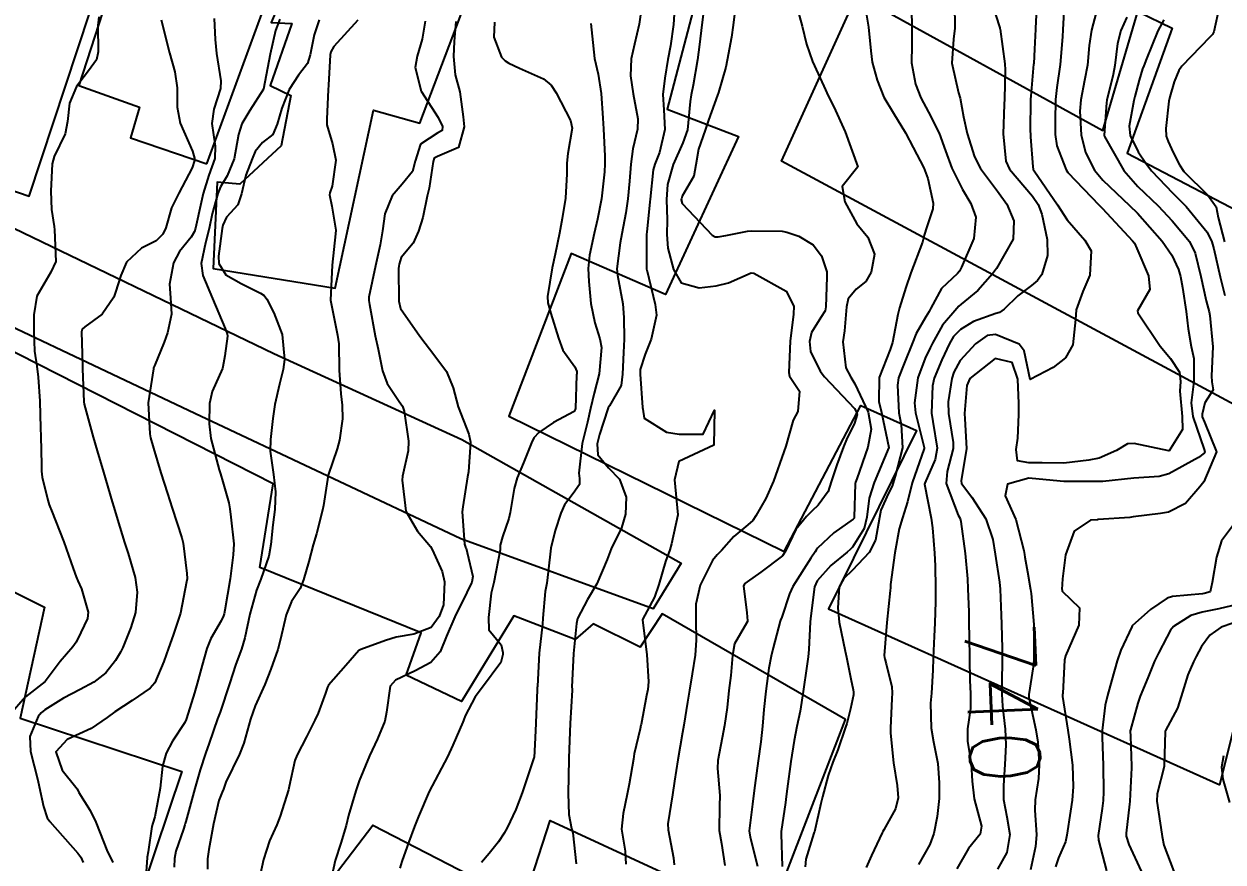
# Model space of a CAD drawing. Header units: metres. Extents: x 318500 to 325275, y 7408834 to 7428799.
# Drawn here: x 323466.5 to 323535, y 7419892.2 to 7419940.1 of the extents above; entities that cross this region are included whole.
import ezdxf
from ezdxf.enums import TextEntityAlignment as Align

# ---------------------------------------------------------------- set-up
doc = ezdxf.new("R2010")
doc.units = ezdxf.units.M
doc.header["$MEASUREMENT"] = 0
for name, color, linetype in [('Cotas', 45, 'Continuous'), ('Curvas de Nivel 1m', 11, 'Continuous'), ('Curvas de Nivel 5m', 15, 'Continuous'), ('Edificações', 30, 'Continuous'), ('Vias Primárias', 230, 'Continuous')]:
    doc.layers.add(name, color=color, linetype=linetype)
doc.styles.add('Style-STANDARD', font='STANDARD.shx')

msp = doc.modelspace()

# ---------------------------------------------------------------- linework, layer by layer
at = {"layer": 'Curvas de Nivel 1m', "flags": 128}
for points, elevation in [([(323510.435, 7419941.799), (323510.927, 7419939.989), (323511.172, 7419938.958), (323511.524, 7419937.98), (323512.169, 7419936.56), (323512.443, 7419935.967), (323512.739, 7419935.377), (323513.392, 7419933.957), (323514.11, 7419931.95), (323513.224, 7419930.828), (323513.369, 7419929.957), (323514.061, 7419928.703), (323514.677, 7419927.941), (323515.07, 7419926.964), (323514.871, 7419925.937), (323514.558, 7419925.406), (323514.015, 7419924.978), (323513.55, 7419924.412), (323513.47, 7419923.955), (323513.355, 7419922.581), (323513.25, 7419921.957), (323513.433, 7419920.477), (323513.709, 7419919.952), (323513.944, 7419919.565), (323514.698, 7419917.938), (323514.877, 7419916.964), (323514.689, 7419915.938), (323514.062, 7419914.137), (323513.986, 7419913.948), (323513.967, 7419913.85), (323513.904, 7419911.949), (323513.893, 7419911.895), (323513.838, 7419911.829), (323512.735, 7419911.052), (323511.813, 7419910.169), (323511.722, 7419910.061), (323511.667, 7419909.972), (323511.429, 7419909.598), (323510.406, 7419907.991), (323510.214, 7419907.563), (323509.764, 7419906.238), (323509.694, 7419906.068), (323509.673, 7419906.001), (323509.271, 7419904.473), (323509.154, 7419904.009), (323509.025, 7419903.313), (323508.857, 7419902.013), (323508.743, 7419900.965), (323508.663, 7419900.015), (323508.567, 7419899.115), (323508.418, 7419898.018), (323508.231, 7419896.616), (323508.152, 7419896.022), (323508.089, 7419895.557), (323507.906, 7419894.025), (323507.958, 7419893.662), (323508.376, 7419892.018)], 746), ([(323524.344, 7419941.818), (323524.261, 7419939.869), (323524.257, 7419939.819), (323524.199, 7419938.678), (323524.157, 7419937.854), (323524.152, 7419937.82), (323523.989, 7419935.995), (323523.98, 7419935.822), (323523.96, 7419933.994), (323523.962, 7419933.822), (323523.97, 7419933.664), (323524.111, 7419931.957), (323524.125, 7419931.825), (323524.128, 7419931.81), (323524.19, 7419931.728), (323525.516, 7419929.796), (323526.067, 7419928.93), (323527.075, 7419927.775), (323527.431, 7419927.157), (323527.359, 7419925.77), (323526.952, 7419924.839), (323526.573, 7419923.781), (323526.542, 7419923.231), (323526.39, 7419921.784), (323525.963, 7419921.042), (323525.267, 7419920.487), (323523.95, 7419919.81), (323523.606, 7419921.455), (323523.32, 7419921.82), (323521.978, 7419922.372), (323521.505, 7419922.319), (323520.823, 7419921.857), (323519.96, 7419920.893), (323519.593, 7419920.234), (323519.476, 7419919.875), (323519.274, 7419918.533), (323519.283, 7419917.876), (323519.552, 7419916.217), (323519.554, 7419915.873), (323519.207, 7419914.546), (323519.157, 7419913.877), (323519.843, 7419912.07), (323519.946, 7419911.868), (323519.998, 7419911.707), (323520.248, 7419909.863), (323520.367, 7419908.432), (323520.397, 7419907.861), (323520.443, 7419906.533), (323520.451, 7419905.86), (323520.461, 7419905.148), (323520.479, 7419903.859), (323520.499, 7419902.639), (323520.536, 7419901.858), (323520.539, 7419901.016), (323520.373, 7419899.86), (323520.375, 7419899.153), (323520.582, 7419897.856), (323520.642, 7419896.857), (323520.748, 7419895.853), (323521.164, 7419894.289), (323521.102, 7419893.847), (323520.422, 7419893.023), (323519.755, 7419891.867)], 741), ([(323505.315, 7419940.972), (323505.207, 7419940.065), (323505.076, 7419938.95), (323504.95, 7419938.069), (323504.715, 7419936.619), (323504.596, 7419936.073), (323504.541, 7419935.688), (323504.375, 7419934.076), (323504.122, 7419933.325), (323503.556, 7419932.088), (323503.245, 7419930.94), (323503.187, 7419930.093), (323503.222, 7419928.934), (323503.212, 7419928.093), (323503.259, 7419927.309), (323503.589, 7419926.087), (323504.019, 7419925.333), (323505.041, 7419925.038), (323506.017, 7419925.158), (323506.732, 7419925.33), (323508.028, 7419925.895), (323508.163, 7419925.893), (323510.013, 7419924.863), (323510.448, 7419923.993), (323510.439, 7419923.548), (323510.252, 7419921.996), (323510.161, 7419920.206), (323510.214, 7419919.996), (323510.785, 7419919.139), (323510.675, 7419917.989), (323510.412, 7419917.493), (323509.997, 7419915.998), (323509.887, 7419915.684), (323509.294, 7419914.009), (323508.85, 7419913.02), (323508.289, 7419912.023), (323508.106, 7419911.755), (323507.832, 7419911.5), (323507.027, 7419910.833), (323506.33, 7419910.045), (323506.069, 7419909.786), (323505.804, 7419909.477), (323505.102, 7419908.06), (323504.866, 7419906.971), (323504.853, 7419906.064), (323504.881, 7419904.925), (323504.825, 7419904.064), (323504.658, 7419903.004), (323504.505, 7419902.068), (323504.392, 7419901.377), (323504.17, 7419900.073), (323504.097, 7419899.65), (323503.835, 7419898.077), (323503.638, 7419896.865), (323503.517, 7419896.082), (323503.268, 7419894.422), (323503.271, 7419894.085), (323503.576, 7419892.496), (323503.623, 7419892.079)], 748), ([(323507.132, 7419941.136), (323506.99, 7419940.042), (323506.888, 7419939.358), (323506.657, 7419938.045), (323506.572, 7419937.658), (323506.162, 7419936.207), (323506.101, 7419936.051), (323505.578, 7419934.619), (323505.396, 7419934.061), (323505.02, 7419932.968), (323504.851, 7419932.069), (323504.753, 7419931.417), (323504.083, 7419930.286), (323504.034, 7419930.127), (323504.03, 7419930.081), (323504.077, 7419929.858), (323505.796, 7419928.054), (323505.959, 7419927.961), (323506.049, 7419927.954), (323506.132, 7419927.967), (323506.574, 7419928.045), (323507.803, 7419928.283), (323508.054, 7419928.297), (323509.782, 7419928.276), (323510.053, 7419928.229), (323510.733, 7419927.99), (323511.569, 7419927.501), (323512.039, 7419926.883), (323512.335, 7419925.967), (323512.336, 7419925.657), (323512.284, 7419923.967), (323512.239, 7419923.725), (323511.991, 7419923.344), (323511.464, 7419922.492), (323511.346, 7419921.979), (323511.403, 7419921.418), (323511.953, 7419920.285), (323512.208, 7419919.967), (323513.923, 7419918.16), (323514.043, 7419917.948), (323514.063, 7419917.802), (323513.911, 7419917.321), (323513.459, 7419916.392), (323513.294, 7419915.956), (323512.907, 7419914.932), (323512.596, 7419913.963), (323512.412, 7419913.414), (323511.85, 7419912.637), (323511.509, 7419912.311), (323511.171, 7419911.98), (323510.574, 7419911.244), (323509.981, 7419909.997), (323509.807, 7419909.736), (323508.575, 7419908.796), (323507.792, 7419908.256), (323507.664, 7419908.159), (323507.589, 7419908.032), (323507.767, 7419906.479), (323507.807, 7419906.029), (323507.805, 7419905.984), (323507.758, 7419905.891), (323507.071, 7419904.706), (323506.96, 7419904.038), (323506.855, 7419902.902), (323506.751, 7419902.04), (323506.657, 7419901.079), (323506.503, 7419900.042), (323506.37, 7419899.342), (323506.121, 7419898.045), (323506.104, 7419897.587), (323506.222, 7419896.044), (323506.203, 7419895.462), (323506.196, 7419894.044), (323506.334, 7419893.297), (323506.509, 7419892.041)], 747), ([(323517.178, 7419940.958), (323517.198, 7419939.91), (323517.188, 7419938.899), (323517.178, 7419937.905), (323517.4, 7419936.673), (323517.704, 7419935.897), (323518.148, 7419935.088), (323518.764, 7419933.884), (323519.12, 7419932.88), (323519.473, 7419931.876), (323520.092, 7419930.673), (323520.564, 7419929.863), (323520.842, 7419929.085), (323520.74, 7419927.86), (323520.033, 7419926.22), (323519.911, 7419925.991), (323519.797, 7419925.872), (323518.895, 7419925.003), (323518.288, 7419923.887), (323518.189, 7419923.696), (323517.993, 7419923.391), (323517.438, 7419922.438), (323517.229, 7419921.901), (323516.766, 7419920.716), (323516.441, 7419919.913), (323516.371, 7419919.486), (323516.461, 7419917.912), (323516.576, 7419917.244), (323516.668, 7419915.908), (323516.25, 7419914.291), (323516.128, 7419913.916), (323516.067, 7419913.717), (323515.861, 7419913.308), (323515.432, 7419912.34), (323515.354, 7419911.927), (323515.124, 7419910.627), (323514.763, 7419909.936), (323513.8, 7419908.914), (323513.308, 7419908.441), (323513.035, 7419907.958), (323512.967, 7419906.763), (323513.051, 7419905.957), (323513.392, 7419904.296), (323513.469, 7419903.953), (323513.718, 7419902.702), (323513.853, 7419902.089), (323513.872, 7419901.948), (323513.862, 7419901.793), (323513.696, 7419901.005), (323513.474, 7419900.162), (323513.412, 7419899.953), (323512.965, 7419898.652), (323512.682, 7419897.96), (323512.411, 7419897.194), (323512.091, 7419895.965), (323512, 7419895.591), (323511.629, 7419893.97), (323511.622, 7419893.947), (323511.599, 7419893.903), (323511.146, 7419892.407), (323511.108, 7419891.977)], 744), ([(323519.626, 7419941.274), (323519.649, 7419939.878), (323519.576, 7419939.249), (323519.478, 7419937.877), (323519.856, 7419936.182), (323519.946, 7419935.872), (323520.144, 7419934.818), (323520.348, 7419933.867), (323520.782, 7419932.525), (323521.112, 7419931.855), (323522.091, 7419930.562), (323522.623, 7419929.832), (323523.024, 7419928.867), (323522.973, 7419927.826), (323522.033, 7419926.152), (323521.801, 7419925.843), (323520.973, 7419924.898), (323520.004, 7419924.118), (323519.874, 7419923.999), (323519.757, 7419923.872), (323518.948, 7419922.918), (323518.37, 7419921.886), (323518.243, 7419921.611), (323517.961, 7419921.028), (323517.538, 7419919.896), (323517.343, 7419918.485), (323517.403, 7419917.898), (323517.89, 7419915.923), (323517.898, 7419915.89), (323517.89, 7419915.864), (323517.206, 7419913.9), (323516.94, 7419912.817), (323516.659, 7419911.908), (323516.466, 7419911.274), (323516.217, 7419909.914), (323515.975, 7419908.101), (323515.968, 7419907.917), (323515.956, 7419907.749), (323515.76, 7419905.92), (323515.615, 7419904.039), (323515.638, 7419903.921), (323515.657, 7419903.849), (323515.726, 7419903.564), (323516.046, 7419902.248), (323516.075, 7419901.915), (323516.056, 7419901.563), (323515.976, 7419899.916), (323515.981, 7419899.61), (323516.144, 7419897.913), (323516.354, 7419896.626), (323516.412, 7419895.908), (323516.254, 7419895.277), (323515.602, 7419894.083), (323515.54, 7419893.982), (323515.504, 7419893.921), (323514.882, 7419892.629), (323514.587, 7419891.935)], 743), ([(323521.752, 7419941.367), (323522.211, 7419939.902), (323522.228, 7419939.84), (323522.231, 7419939.818), (323522.508, 7419937.837), (323522.522, 7419937.499), (323522.491, 7419935.837), (323522.473, 7419935.519), (323522.416, 7419933.837), (323522.567, 7419932.288), (323522.78, 7419931.83), (323524.087, 7419930.274), (323524.418, 7419929.807), (323524.626, 7419929.251), (323524.915, 7419927.801), (323524.943, 7419926.899), (323524.611, 7419925.804), (323524.371, 7419925.46), (323524.02, 7419925.173), (323523.251, 7419924.582), (323522.468, 7419923.833), (323522.2, 7419923.634), (323521.996, 7419923.581), (323520.724, 7419923.124), (323519.982, 7419922.673), (323519.577, 7419922.273), (323519.349, 7419921.876), (323518.914, 7419920.927), (323518.467, 7419919.885), (323518.373, 7419919.457), (323518.327, 7419917.886), (323518.391, 7419917.407), (323518.636, 7419915.883), (323518.533, 7419915.234), (323517.929, 7419913.889), (323517.92, 7419913.839), (323518.3, 7419911.885), (323518.382, 7419911.335), (323518.491, 7419909.883), (323518.518, 7419909.168), (323518.545, 7419907.882), (323518.538, 7419907.123), (323518.505, 7419905.883), (323518.478, 7419905.153), (323518.419, 7419903.883), (323518.398, 7419903.208), (323518.317, 7419901.884), (323518.269, 7419901.317), (323518.299, 7419899.884), (323518.435, 7419899.116), (323518.671, 7419897.88), (323518.754, 7419896.763), (323518.755, 7419895.879), (323518.65, 7419894.845), (323518.453, 7419893.881), (323518.227, 7419893.247), (323517.573, 7419892.115)], 742), ([(323527.894, 7419941.424), (323527.451, 7419939.771), (323527.325, 7419938.897), (323527.218, 7419937.775), (323527.062, 7419936.892), (323526.854, 7419935.78), (323526.793, 7419935.137), (323526.858, 7419933.779), (323527.116, 7419932.771), (323527.626, 7419931.767), (323528.102, 7419931.199), (323529.632, 7419929.744), (323530.074, 7419929.305), (323531.495, 7419927.716), (323532.042, 7419926.911), (323532.42, 7419926.09), (323532.535, 7419925.702), (323532.659, 7419925.062), (323532.871, 7419923.697), (323532.969, 7419922.711), (323533.14, 7419921.692), (323533.29, 7419921.017), (323533.291, 7419919.69), (323533.154, 7419918.469), (323533.241, 7419917.69), (323533.892, 7419915.819), (323533.93, 7419915.679), (323533.889, 7419915.599), (323533.564, 7419915.362), (323531.877, 7419914.421), (323531.32, 7419914.271), (323529.874, 7419914.174), (323528.108, 7419913.992), (323527.872, 7419913.976), (323526.074, 7419913.989), (323525.872, 7419913.978), (323525.665, 7419914), (323523.874, 7419914.182), (323522.665, 7419913.828), (323522.52, 7419913.17), (323523.131, 7419911.821), (323523.59, 7419910.036), (323523.626, 7419909.813), (323523.652, 7419909.656), (323523.8, 7419908.823), (323523.979, 7419907.808), (323524.012, 7419907.582), (323524.158, 7419905.806), (323524.166, 7419905.394), (323524.16, 7419903.806), (323524.13, 7419903.402), (323523.871, 7419901.808), (323523.874, 7419901.641), (323524.27, 7419899.804), (323524.387, 7419899.085), (323524.472, 7419897.802), (323524.429, 7419897.015), (323524.242, 7419895.804), (323524.221, 7419895.204), (323524.319, 7419893.803), (323524.255, 7419893.138), (323523.975, 7419891.806)], 739), ([(323534.76, 7419941.146), (323534.449, 7419939.678), (323534.364, 7419939.523), (323534.207, 7419939.366), (323532.615, 7419937.704), (323532.439, 7419937.454), (323532.176, 7419936.805), (323531.921, 7419935.956), (323531.877, 7419935.714), (323531.707, 7419934.146), (323531.721, 7419933.716), (323531.825, 7419933.413), (323532.121, 7419932.785), (323532.477, 7419932.068), (323532.735, 7419931.701), (323534.09, 7419930.345), (323534.581, 7419929.675), (323534.685, 7419929.06), (323535.048, 7419927.67)], 736), ([(323474.323, 7419940.364), (323474.796, 7419938.471), (323475.097, 7419937.394), (323475.243, 7419936.464), (323475.231, 7419935.376), (323475.412, 7419934.461), (323476.106, 7419932.848), (323476.226, 7419932.449), (323476.22, 7419932.328), (323476.094, 7419931.895), (323475.328, 7419930.461), (323474.913, 7419929.622), (323474.582, 7419928.472), (323474.41, 7419928.109), (323474.039, 7419927.725), (323473.208, 7419927.316), (323472.344, 7419926.505), (323472.012, 7419925.757), (323471.725, 7419924.79), (323471.624, 7419924.514), (323470.955, 7419923.55), (323469.974, 7419922.819), (323469.818, 7419922.687), (323469.783, 7419922.533), (323469.831, 7419920.642), (323469.835, 7419920.532), (323469.837, 7419920.429), (323469.904, 7419918.53), (323469.918, 7419918.41), (323470.445, 7419916.524), (323470.67, 7419915.731), (323471.039, 7419914.518), (323471.527, 7419912.829), (323471.618, 7419912.512), (323471.83, 7419911.82), (323472.239, 7419910.504), (323472.435, 7419909.866), (323472.831, 7419908.494), (323472.948, 7419907.669), (323472.849, 7419906.494), (323472.599, 7419905.646), (323472.135, 7419904.504), (323472.001, 7419904.23), (323471.719, 7419903.751), (323471.173, 7419903.051), (323470.476, 7419902.522), (323469.696, 7419902.107), (323468.746, 7419901.599), (323467.684, 7419900.949), (323467.467, 7419900.777), (323467.293, 7419900.564), (323466.821, 7419899.41), (323466.861, 7419898.568), (323467.273, 7419896.916), (323467.348, 7419896.563), (323467.609, 7419895.42), (323467.82, 7419894.774), (323467.959, 7419894.555), (323469.573, 7419892.761), (323469.739, 7419892.527), (323469.862, 7419892.229)], 759), ([(323477.353, 7419940.439), (323477.399, 7419939.231), (323477.483, 7419938.437), (323477.736, 7419936.863), (323477.709, 7419936.435), (323477.333, 7419935.247), (323477.211, 7419934.439), (323477.402, 7419933.146), (323477.384, 7419932.437), (323477.043, 7419931.488), (323476.717, 7419930.444), (323476.6, 7419929.917), (323476.277, 7419928.448), (323476.224, 7419928.272), (323476.043, 7419927.95), (323475.374, 7419927.116), (323475.032, 7419926.465), (323474.797, 7419925.257), (323474.862, 7419924.467), (323474.916, 7419923.536), (323474.685, 7419922.469), (323474.493, 7419921.941), (323473.942, 7419920.583), (323473.906, 7419920.515), (323473.895, 7419920.481), (323473.879, 7419920.42), (323473.577, 7419918.485), (323473.679, 7419916.698), (323473.724, 7419916.482), (323473.881, 7419915.896), (323474.306, 7419914.473), (323474.684, 7419913.303), (323474.956, 7419912.463), (323475.508, 7419910.761), (323475.579, 7419910.453), (323475.784, 7419908.723), (323475.804, 7419908.45), (323475.804, 7419908.426), (323475.778, 7419908.26), (323475.42, 7419906.455), (323475.001, 7419905.201), (323474.734, 7419904.465), (323474.481, 7419903.706), (323473.954, 7419902.476), (323473.697, 7419902.182), (323472.664, 7419901.465), (323471.683, 7419900.819), (323471.242, 7419900.507), (323470.317, 7419899.873), (323469.666, 7419899.57), (323468.955, 7419899.246), (323468.302, 7419898.55), (323468.677, 7419897.502), (323469.458, 7419896.532), (323469.518, 7419896.43), (323469.617, 7419896.219), (323470.274, 7419895.187), (323470.589, 7419894.515), (323471.255, 7419892.824), (323471.437, 7419892.502), (323471.566, 7419892.227)], 758), ([(323481.101, 7419940.387), (323480.853, 7419939.738), (323480.54, 7419938.395), (323480.16, 7419936.4), (323479.379, 7419935.174), (323478.939, 7419934.418), (323478.742, 7419933.8), (323478.501, 7419932.424), (323478.09, 7419931.444), (323477.706, 7419930.811), (323477.558, 7419930.435), (323477.235, 7419929.266), (323477.06, 7419928.44), (323476.865, 7419927.614), (323476.606, 7419926.444), (323476.713, 7419925.743), (323477.264, 7419924.437), (323477.974, 7419922.718), (323478.096, 7419922.428), (323478.117, 7419922.279), (323477.951, 7419921.155), (323477.847, 7419920.526), (323477.819, 7419920.431), (323477.235, 7419919.129), (323477.086, 7419918.438), (323477.063, 7419917.278), (323477.152, 7419916.437), (323477.64, 7419914.655), (323477.715, 7419914.431), (323477.855, 7419913.964), (323478.18, 7419912.761), (323478.24, 7419912.424), (323478.303, 7419911.953), (323478.467, 7419910.42), (323478.433, 7419909.788), (323478.256, 7419908.423), (323477.967, 7419906.632), (323477.923, 7419906.428), (323477.884, 7419906.302), (323477.754, 7419906.027), (323477.165, 7419905.009), (323476.928, 7419904.438), (323476.657, 7419903.5), (323476.384, 7419902.443), (323476.228, 7419901.911), (323475.765, 7419900.449), (323475.747, 7419900.381), (323475.676, 7419900.208), (323474.977, 7419899.144), (323474.602, 7419898.466), (323474.392, 7419897.715), (323474.263, 7419896.47), (323473.956, 7419894.827), (323473.845, 7419894.476), (323473.792, 7419894.282), (323473.575, 7419892.831), (323473.527, 7419892.524), (323473.522, 7419892.48), (323473.397, 7419890.636)], 757), ([(323483.352, 7419940.359), (323483.058, 7419939.5), (323482.836, 7419938.363), (323482.688, 7419937.852), (323482.168, 7419937.191), (323481.634, 7419936.378), (323481.215, 7419935.313), (323480.949, 7419934.388), (323480.704, 7419933.809), (323480.114, 7419933.352), (323479.683, 7419932.83), (323479.512, 7419932.409), (323479.166, 7419931.489), (323478.903, 7419930.418), (323478.704, 7419929.787), (323478.06, 7419929.083), (323477.85, 7419928.635), (323477.809, 7419928.432), (323477.604, 7419926.857), (323477.611, 7419926.434), (323478.014, 7419925.798), (323478.895, 7419925.302), (323480.003, 7419924.747), (323480.21, 7419924.605), (323480.356, 7419924.395), (323480.752, 7419923.625), (323481.24, 7419922.381), (323481.365, 7419920.962), (323481.289, 7419920.38), (323481.088, 7419919.539), (323480.821, 7419918.386), (323480.709, 7419917.587), (323480.565, 7419916.39), (323480.554, 7419915.716), (323480.734, 7419914.387), (323480.86, 7419913.395), (323480.819, 7419912.385), (323480.697, 7419911.517), (323480.586, 7419910.388), (323480.47, 7419909.72), (323480.014, 7419908.396), (323479.774, 7419907.769), (323479.379, 7419906.406), (323479.099, 7419905.051), (323478.906, 7419904.412), (323478.585, 7419903.549), (323478.227, 7419902.422), (323477.684, 7419900.811), (323477.587, 7419900.525), (323477.55, 7419900.431), (323477.056, 7419899.039), (323476.853, 7419898.438), (323476.558, 7419897.519), (323476.252, 7419896.441), (323475.725, 7419894.571), (323475.695, 7419894.449), (323475.677, 7419894.371), (323475.595, 7419894.132), (323475.166, 7419892.866), (323475.086, 7419892.457), (323475.062, 7419891.955)], 756), ([(323489.403, 7419940.278), (323489.224, 7419939.25), (323488.938, 7419938.282), (323488.83, 7419937.627), (323489.166, 7419936.28), (323490.138, 7419934.778), (323490.399, 7419934.266), (323490.364, 7419934.029), (323490.124, 7419933.898), (323489.135, 7419933.259), (323488.834, 7419932.283), (323488.68, 7419931.698), (323488.087, 7419930.971), (323487.513, 7419930.298), (323487.098, 7419929.271), (323486.959, 7419928.306), (323486.837, 7419927.509), (323486.563, 7419926.312), (323486.189, 7419924.504), (323486.181, 7419924.317), (323486.217, 7419924.097), (323486.553, 7419922.311), (323486.715, 7419921.552), (323486.97, 7419920.305), (323487.222, 7419919.59), (323487.923, 7419918.56), (323488.097, 7419918.288), (323488.206, 7419917.996), (323488.456, 7419916.284), (323488.436, 7419915.733), (323488.109, 7419914.288), (323488.079, 7419914.067), (323488.295, 7419912.285), (323488.954, 7419911.147), (323489.704, 7419910.271), (323489.808, 7419910.104), (323490.378, 7419908.844), (323490.514, 7419908.259), (323490.447, 7419906.937), (323490.207, 7419906.263), (323489.751, 7419905.644), (323488.76, 7419905.265), (323487.742, 7419905.083), (323487.128, 7419904.91), (323485.731, 7419904.388), (323485.683, 7419904.369), (323485.615, 7419904.322), (323484.87, 7419903.481), (323483.884, 7419902.347), (323483.818, 7419902.239), (323483.703, 7419901.889), (323483.282, 7419900.758), (323483.107, 7419900.356), (323482.619, 7419899.407), (323482.083, 7419898.366), (323481.966, 7419898.047), (323481.632, 7419896.56), (323481.587, 7419896.371), (323481.121, 7419894.863), (323480.927, 7419894.38), (323480.514, 7419893.459), (323480.16, 7419892.391), (323479.79, 7419890.634)], 754), ([(323491.161, 7419940.256), (323491.055, 7419939.12), (323491.013, 7419938.258), (323491.119, 7419937.206), (323491.39, 7419936.252), (323491.578, 7419934.809), (323491.632, 7419934.247), (323491.306, 7419933.058), (323490.104, 7419932.553), (323489.92, 7419932.454), (323489.86, 7419932.272), (323489.621, 7419930.738), (323489.517, 7419930.276), (323489.273, 7419929.067), (323489.028, 7419928.28), (323488.722, 7419927.601), (323488.027, 7419926.781), (323487.921, 7419926.392), (323487.899, 7419926.292), (323487.881, 7419926.155), (323487.897, 7419924.292), (323487.994, 7419923.858), (323489.087, 7419922.279), (323489.953, 7419921.168), (323490.621, 7419920.26), (323491.008, 7419919.331), (323491.29, 7419918.249), (323491.897, 7419916.689), (323491.984, 7419916.239), (323491.873, 7419914.543), (323491.828, 7419914.241), (323491.545, 7419912.544), (323491.517, 7419912.245), (323491.655, 7419910.4), (323491.711, 7419910.241), (323491.738, 7419910.17), (323491.807, 7419909.921), (323492.124, 7419908.566), (323492.067, 7419908.236), (323491.781, 7419907.64), (323491.095, 7419906.25), (323490.628, 7419905.142), (323490.257, 7419904.262), (323489.724, 7419903.637), (323488.83, 7419903.168), (323487.713, 7419902.629), (323487.395, 7419902.295), (323487.184, 7419900.801), (323487.102, 7419900.299), (323486.682, 7419899.287), (323486.229, 7419898.311), (323485.636, 7419896.876), (323485.439, 7419896.323), (323485.024, 7419894.913), (323484.886, 7419894.331), (323484.59, 7419893.33), (323484.264, 7419892.34), (323483.895, 7419890.678)], 753), ([(323493.357, 7419940.223), (323493.33, 7419939.356), (323493.768, 7419938.216), (323493.978, 7419938.013), (323494.177, 7419937.886), (323494.792, 7419937.585), (323496.168, 7419936.987), (323496.603, 7419936.622), (323496.891, 7419936.179), (323497.703, 7419934.6), (323497.794, 7419934.165), (323497.558, 7419932.718), (323497.491, 7419932.169), (323497.482, 7419931.557), (323497.416, 7419930.17), (323497.23, 7419929.005), (323497.074, 7419928.175), (323496.828, 7419926.974), (323496.648, 7419926.181), (323496.381, 7419924.56), (323496.409, 7419924.184), (323496.586, 7419923.586), (323497.008, 7419922.174), (323497.271, 7419921.478), (323497.954, 7419920.529), (323498.066, 7419920.273), (323498.064, 7419920.158), (323498.053, 7419920.054), (323497.988, 7419918.159), (323497.975, 7419918.103), (323497.917, 7419917.974), (323496.737, 7419917.348), (323495.899, 7419916.792), (323495.608, 7419916.48), (323495.472, 7419916.194), (323495.021, 7419915.056), (323494.654, 7419914.202), (323494.479, 7419913.586), (323494.251, 7419912.206), (323494.17, 7419911.871), (323493.819, 7419910.822), (323493.683, 7419910.341), (323493.68, 7419910.212), (323493.68, 7419910.083), (323493.317, 7419908.217), (323493.165, 7419907.604), (323493.021, 7419906.221), (323493.044, 7419905.515), (323493.737, 7419904.659), (323493.843, 7419904.209), (323493.84, 7419904.097), (323493.724, 7419903.649), (323492.669, 7419902.226), (323492.255, 7419901.678), (323491.685, 7419900.593), (323491.586, 7419900.337), (323491.546, 7419900.242), (323490.987, 7419898.924), (323490.676, 7419898.255), (323489.63, 7419896.27), (323489.028, 7419894.857), (323488.799, 7419894.278), (323488.47, 7419893.398), (323488.063, 7419892.285), (323487.949, 7419891.903)], 752), ([(323498.87, 7419940.15), (323498.934, 7419939.413), (323499.076, 7419938.147), (323499.276, 7419937.248), (323499.451, 7419936.141), (323499.54, 7419934.738), (323499.583, 7419934.138), (323499.668, 7419932.575), (323499.66, 7419932.137), (323499.634, 7419931.675), (323499.473, 7419930.139), (323499.234, 7419928.971), (323499.054, 7419928.145), (323498.793, 7419926.904), (323498.715, 7419926.15), (323498.754, 7419925.413), (323498.862, 7419924.147), (323499.087, 7419923.039), (323499.375, 7419922.139), (323499.473, 7419921.645), (323499.345, 7419920.139), (323499.046, 7419919.031), (323498.851, 7419918.146), (323498.678, 7419917.379), (323498.374, 7419916.153), (323498.177, 7419914.46), (323498.208, 7419914.155), (323498.213, 7419913.806), (323497.857, 7419913.303), (323497.363, 7419912.651), (323497.143, 7419912.17), (323496.821, 7419911.18), (323496.582, 7419910.178), (323496.431, 7419908.815), (323496.344, 7419908.182), (323496.26, 7419907.706), (323496.127, 7419906.185), (323496.099, 7419905.841), (323495.916, 7419904.187), (323495.812, 7419902.289), (323495.806, 7419902.189), (323495.805, 7419902.092), (323495.72, 7419900.189), (323495.718, 7419900.151), (323495.661, 7419898.952), (323495.618, 7419898.223), (323495.611, 7419898.19), (323495.108, 7419896.723), (323494.934, 7419896.197), (323494.576, 7419895.24), (323494.091, 7419894.205), (323493.912, 7419893.89), (323493.588, 7419893.409), (323493.058, 7419892.738), (323492.625, 7419892.224)], 751), ([(323503.63, 7419940.677), (323503.575, 7419940.09), (323503.407, 7419938.877), (323503.262, 7419938.094), (323503.087, 7419937.014), (323502.982, 7419936.098), (323503.024, 7419935.22), (323503.081, 7419934.096), (323502.789, 7419932.772), (323502.51, 7419932.104), (323502.424, 7419931.786), (323502.249, 7419930.107), (323502.236, 7419929.95), (323502.052, 7419928.221), (323502.04, 7419928.121), (323502.04, 7419927.11), (323502.046, 7419926.125), (323502.044, 7419926.11), (323502.056, 7419926.084), (323502.537, 7419924.102), (323502.607, 7419923.484), (323502.31, 7419922.105), (323501.961, 7419921.258), (323501.688, 7419920.377), (323501.672, 7419920.113), (323501.822, 7419918.211), (323501.826, 7419918.111), (323501.912, 7419917.592), (323503.186, 7419916.806), (323503.899, 7419916.681), (323505.274, 7419916.685), (323505.92, 7419918.05), (323505.89, 7419916.05), (323503.88, 7419915.128), (323503.648, 7419914.083), (323503.84, 7419912.08), (323503.468, 7419910.432), (323503.365, 7419910.087), (323503.126, 7419909.413), (323502.744, 7419908.096), (323502.503, 7419907.375), (323501.818, 7419906.109), (323501.809, 7419906.06), (323502.058, 7419904.105), (323502.153, 7419902.542), (323502.111, 7419902.104), (323502.046, 7419901.764), (323501.729, 7419900.109), (323501.722, 7419900.066), (323501.676, 7419899.856), (323501.344, 7419898.424), (323501.29, 7419898.114), (323501.057, 7419896.695), (323500.942, 7419896.117), (323500.711, 7419895.021), (323500.622, 7419894.12), (323500.824, 7419892.875), (323500.862, 7419892.117)], 749), ([(323529.466, 7419940.503), (323529.137, 7419939.751), (323528.947, 7419939.008), (323528.786, 7419937.754), (323528.698, 7419937.239), (323528.332, 7419935.758), (323528.309, 7419935.607), (323528.176, 7419933.76), (323528.191, 7419933.698), (323529.306, 7419931.748), (323530.096, 7419930.838), (323531.257, 7419929.722), (323532.067, 7419928.874), (323533.047, 7419927.695), (323533.377, 7419927.024), (323533.703, 7419925.685), (323534.01, 7419924.313), (323534.168, 7419923.678), (323534.211, 7419923.462), (323534.378, 7419921.674), (323534.3, 7419920.021), (323534.336, 7419919.674), (323534.405, 7419919.212), (323533.932, 7419918.474), (323533.767, 7419917.838), (323533.779, 7419917.682), (323533.916, 7419917.381), (323534.602, 7419915.669), (323533.873, 7419913.971), (323533.637, 7419913.683), (323532.824, 7419912.727), (323531.848, 7419912.241), (323531.405, 7419912.156), (323529.843, 7419911.956), (323529.64, 7419911.936), (323527.841, 7419911.809), (323527.798, 7419911.803), (323527.406, 7419911.767), (323526.468, 7419911.143), (323525.966, 7419909.788), (323525.796, 7419908.433), (323525.769, 7419907.811), (323525.772, 7419907.79), (323525.789, 7419907.713), (323526.766, 7419906.767), (323526.736, 7419905.775), (323525.976, 7419904.029), (323525.915, 7419903.787), (323525.821, 7419901.899), (323525.801, 7419901.789), (323525.8, 7419901.697), (323526.101, 7419899.784), (323526.186, 7419899.268), (323526.371, 7419897.779), (323526.404, 7419896.544), (323526.352, 7419895.779), (323526.25, 7419895.151), (323526.044, 7419893.783), (323525.975, 7419893.403), (323525.58, 7419892.481), (323525.4, 7419891.964)], 738), ([(323531.581, 7419940.358), (323531.252, 7419939.724), (323530.59, 7419938.13), (323530.438, 7419937.736), (323530.37, 7419937.554), (323530.177, 7419936.903), (323529.928, 7419935.978), (323529.875, 7419935.743), (323529.61, 7419934.273), (323529.659, 7419933.745), (323530.121, 7419932.814), (323530.55, 7419932.169), (323530.881, 7419931.728), (323532.091, 7419930.461), (323532.862, 7419929.698), (323534.058, 7419928.22), (323534.32, 7419927.677), (323534.441, 7419927.281), (323534.796, 7419925.672), (323535.076, 7419924.607)], 737), ([(323535.672, 7419911.653), (323534.888, 7419910.6), (323534.585, 7419909.668), (323534.341, 7419908.218), (323534.225, 7419907.673), (323533.886, 7419907.581), (323533.788, 7419907.572), (323532.085, 7419907.406), (323531.784, 7419907.311), (323530.823, 7419906.671), (323529.786, 7419905.73), (323529.759, 7419905.685), (323529.131, 7419904.348), (323528.916, 7419903.742), (323528.619, 7419902.647), (323528.367, 7419901.75), (323528.245, 7419901.208), (323528.062, 7419899.754), (323528.058, 7419899.37), (323528.13, 7419897.753), (323528.146, 7419896.263), (323528.121, 7419895.753), (323528.065, 7419895.312), (323527.838, 7419893.756), (323527.853, 7419893.5), (323528.304, 7419891.749)], 737), ([(323535.78, 7419906.966), (323534.732, 7419906.709), (323533.773, 7419906.526), (323533.128, 7419906.331), (323532.137, 7419905.704), (323531.965, 7419905.498), (323531.751, 7419905.094), (323531.272, 7419904.18), (323531.055, 7419903.717), (323530.664, 7419902.777), (323530.243, 7419901.725), (323530.104, 7419901.326), (323529.681, 7419899.796), (323529.665, 7419899.746), (323529.667, 7419899.73), (323529.676, 7419899.433), (323529.749, 7419897.729), (323529.745, 7419897.633), (323529.648, 7419895.73), (323529.648, 7419895.712), (323529.627, 7419895.543), (323529.43, 7419893.905), (323529.441, 7419893.732), (323529.593, 7419893.255), (323530.285, 7419891.723)], 736), ([(323535, 7419898.319), (323534.883, 7419897.662), (323534.954, 7419896.971), (323535.339, 7419895.654)], 734)]:
    msp.add_lwpolyline(points, dxfattribs=dict(at, elevation=elevation))
at = {"layer": 'Curvas de Nivel 5m', "flags": 128}
for points, elevation in [([(323514.407, 7419941.778), (323514.721, 7419939.942), (323514.844, 7419938.588), (323514.932, 7419937.939), (323515.208, 7419936.901), (323515.593, 7419935.929), (323516.147, 7419935.026), (323516.838, 7419933.909), (323517.277, 7419933.058), (323517.871, 7419931.894), (323518.101, 7419931.284), (323518.405, 7419929.887), (323518.4, 7419929.562), (323518.06, 7419928.538), (323517.893, 7419928.051), (323517.864, 7419927.893), (323517.802, 7419927.648), (323517.143, 7419925.903), (323516.858, 7419925.067), (323516.49, 7419923.913), (323516.391, 7419923.517), (323516.096, 7419921.918), (323515.966, 7419921.526), (323515.322, 7419919.929), (323515.312, 7419918.546), (323515.465, 7419917.927), (323515.89, 7419915.92), (323515.036, 7419913.933), (323514.757, 7419913.036), (323514.617, 7419911.938), (323514.472, 7419911.299), (323513.814, 7419910.241), (323513.671, 7419910.093), (323513.495, 7419909.953), (323512.578, 7419909.186), (323511.793, 7419908.305), (323511.642, 7419907.972), (323511.424, 7419906.317), (323511.395, 7419905.975), (323511.318, 7419904.395), (323511.271, 7419903.977), (323511.19, 7419903.443), (323510.995, 7419901.981), (323510.808, 7419900.869), (323510.63, 7419899.986), (323510.468, 7419899.188), (323510.275, 7419897.991), (323510.074, 7419896.433), (323510.017, 7419895.994), (323509.974, 7419895.645), (323509.738, 7419893.998), (323509.732, 7419893.864), (323509.783, 7419891.997)], 745), ([(323525.907, 7419941.467), (323525.82, 7419939.796), (323525.798, 7419939.389), (323525.658, 7419937.798), (323525.475, 7419936.496), (323525.406, 7419935.801), (323525.375, 7419934.568), (323525.381, 7419933.801), (323525.482, 7419933.155), (323526.003, 7419931.791), (323526.108, 7419931.629), (323527.892, 7419929.763), (323528.077, 7419929.57), (323529.801, 7419927.734), (323529.906, 7419927.589), (323530.046, 7419927.286), (323530.708, 7419925.723), (323530.79, 7419924.95), (323530.075, 7419923.729), (323530.102, 7419923.625), (323531.369, 7419921.716), (323531.963, 7419921.016), (323532.489, 7419920.236), (323532.538, 7419919.701), (323532.498, 7419919.145), (323532.632, 7419917.699), (323532.65, 7419916.958), (323531.89, 7419915.739), (323531.867, 7419915.734), (323529.896, 7419916.16), (323529.505, 7419916.127), (323528.875, 7419915.745), (323527.886, 7419915.312), (323527.311, 7419915.195), (323525.882, 7419915.032), (323524.635, 7419915.05), (323523.882, 7419915.059), (323523.227, 7419915.163), (323523.154, 7419915.821), (323523.253, 7419916.466), (323523.31, 7419917.819), (323523.309, 7419918.44), (323523.252, 7419919.82), (323522.923, 7419920.789), (323521.962, 7419921.013), (323520.505, 7419919.862), (323520.333, 7419919.475), (323520.202, 7419917.866), (323520.219, 7419917.562), (323520.319, 7419915.864), (323520.017, 7419914.014), (323520.026, 7419913.868), (323520.625, 7419913.092), (323521.423, 7419911.846), (323521.822, 7419910.666), (323521.953, 7419909.838), (323522.192, 7419908.232), (323522.231, 7419907.833), (323522.291, 7419906.356), (323522.307, 7419905.832), (323522.344, 7419904.436), (323522.353, 7419903.831), (323522.335, 7419902.45), (323522.329, 7419901.831), (323522.379, 7419901.151), (323522.528, 7419899.827), (323522.556, 7419898.937), (323522.515, 7419897.827), (323522.431, 7419896.621), (323522.429, 7419895.828), (323522.619, 7419894.821), (323522.788, 7419893.822), (323522.624, 7419892.785), (323522.078, 7419891.832)], 740), ([(323470.767, 7419940.524), (323470.698, 7419940.03), (323470.726, 7419938.525), (323470.636, 7419938.065), (323470.169, 7419937.445), (323469.498, 7419936.54), (323469.093, 7419935.598), (323468.968, 7419934.547), (323468.835, 7419933.834), (323468.21, 7419932.558), (323468.096, 7419932.139), (323468.014, 7419930.561), (323468.064, 7419929.512), (323468.206, 7419928.558), (323468.241, 7419928.363), (323468.311, 7419926.556), (323468.014, 7419925.947), (323467.23, 7419924.572), (323467.046, 7419923.512), (323467.051, 7419922.574), (323467.093, 7419921.433), (323467.223, 7419920.571), (323467.308, 7419919.944), (323467.39, 7419918.568), (323467.438, 7419917.026), (323467.448, 7419916.567), (323467.488, 7419914.944), (323467.495, 7419914.565), (323467.525, 7419914.233), (323467.844, 7419912.923), (323467.932, 7419912.65), (323467.967, 7419912.558), (323468.064, 7419912.33), (323468.768, 7419910.546), (323469.306, 7419909.019), (323469.473, 7419908.535), (323469.563, 7419908.319), (323469.773, 7419907.844), (323470.161, 7419906.526), (323470.12, 7419906.161), (323469.742, 7419905.352), (323469.464, 7419904.804), (323469.272, 7419904.537), (323468.554, 7419903.711), (323467.7, 7419902.56), (323466.58, 7419901.682), (323465.681, 7419900.651)], 760), ([(323485.556, 7419940.33), (323484.187, 7419938.831), (323484.015, 7419938.519), (323483.984, 7419938.352), (323483.889, 7419936.626), (323483.859, 7419936.353), (323483.784, 7419934.705), (323483.793, 7419934.353), (323484.114, 7419933.27), (323484.308, 7419932.347), (323484.085, 7419930.859), (323483.956, 7419930.477), (323483.938, 7419930.351), (323484.07, 7419929.704), (323484.291, 7419928.346), (323484.271, 7419928.123), (323484.093, 7419926.349), (323484, 7419924.35), (323484.401, 7419922.344), (323484.464, 7419921.841), (323484.495, 7419920.342), (323484.582, 7419918.996), (323484.662, 7419918.339), (323484.68, 7419917.567), (323484.508, 7419916.341), (323484.374, 7419915.851), (323483.86, 7419914.35), (323483.586, 7419912.61), (323483.54, 7419912.353), (323483.19, 7419910.986), (323483.004, 7419910.358), (323482.749, 7419909.407), (323482.459, 7419908.363), (323482.26, 7419907.88), (323481.768, 7419907.138), (323481.463, 7419906.374), (323481.144, 7419904.973), (323480.983, 7419904.381), (323480.59, 7419903.264), (323480.243, 7419902.392), (323479.688, 7419901.171), (323479.419, 7419900.404), (323479.04, 7419899.028), (323478.802, 7419898.413), (323478.025, 7419896.807), (323477.876, 7419896.418), (323477.803, 7419896.242), (323477.62, 7419895.769), (323477.306, 7419894.424), (323477.047, 7419892.958), (323476.962, 7419892.429), (323476.973, 7419891.838)], 755), ([(323501.692, 7419940.641), (323501.629, 7419940.116), (323501.347, 7419938.964), (323501.164, 7419938.12), (323501.128, 7419937.163), (323501.272, 7419936.119), (323501.551, 7419934.704), (323501.532, 7419934.116), (323501.252, 7419932.986), (323501.149, 7419932.12), (323501.073, 7419931.138), (323500.981, 7419930.121), (323500.866, 7419929.324), (323500.626, 7419928.124), (323500.545, 7419927.625), (323500.356, 7419926.127), (323500.377, 7419925.774), (323500.687, 7419924.123), (323500.75, 7419923.361), (323500.773, 7419922.122), (323500.723, 7419921.361), (323500.68, 7419920.123), (323500.59, 7419919.474), (323499.923, 7419918.314), (323499.858, 7419918.194), (323499.837, 7419918.131), (323499.365, 7419916.671), (323499.225, 7419916.14), (323499.259, 7419915.514), (323499.876, 7419914.763), (323500.49, 7419914.124), (323500.882, 7419913.092), (323500.85, 7419912.12), (323500.605, 7419911.346), (323500.03, 7419910.128), (323499.96, 7419909.977), (323499.804, 7419909.521), (323499.213, 7419908.139), (323498.675, 7419907.248), (323498.11, 7419906.155), (323498.041, 7419905.871), (323497.877, 7419904.158), (323497.784, 7419902.232), (323497.793, 7419902.159), (323497.804, 7419902.064), (323497.68, 7419900.16), (323497.612, 7419898.199), (323497.608, 7419898.161), (323497.605, 7419898.116), (323497.56, 7419896.161), (323497.612, 7419894.964), (323497.758, 7419894.158), (323497.836, 7419893.917), (323498.029, 7419892.153)], 750), ([(323535.528, 7419905.889), (323534.859, 7419905.664), (323534.217, 7419905.209), (323533.743, 7419904.549), (323533.425, 7419903.994), (323533.274, 7419903.687), (323532.964, 7419902.933), (323532.572, 7419901.697), (323532.36, 7419901.04), (323531.681, 7419899.764), (323531.665, 7419899.726), (323531.66, 7419899.71), (323531.611, 7419897.75), (323531.606, 7419897.71), (323531.206, 7419896.143), (323531.191, 7419895.714), (323531.467, 7419893.846), (323531.49, 7419893.711), (323531.593, 7419893.216), (323532.162, 7419891.701)], 735)]:
    msp.add_lwpolyline(points, dxfattribs=dict(at, elevation=elevation))
at = {"layer": 'Edificações'}
for points in [[(323517.727, 7419950.795), (323521.998, 7419958.768), (323510.758, 7419963.54), (323511.367, 7419965.511), (323501.812, 7419969.497), (323494.051, 7419948.259), (323485.166, 7419950.871), (323480.608, 7419940.201), (323481.789, 7419940.145), (323480.552, 7419936.608), (323481.731, 7419936.03), (323481.169, 7419933.167), (323478.808, 7419930.977), (323477.516, 7419931.089), (323477.291, 7419926.149), (323484.26, 7419925.026), (323486.452, 7419935.188), (323489.093, 7419934.458), (323493.544, 7419946.211), (323502.536, 7419942.674), (323508.217, 7419956.505), (323517.727, 7419950.795)], [(323543.102, 7419938.007), (323543.827, 7419947.027), (323536.469, 7419950.98), (323532.846, 7419943.296), (323519.288, 7419949.917), (323514.271, 7419941.676), (323528.101, 7419934.029), (323530.107, 7419940.822), (323532.058, 7419939.875), (323529.494, 7419932.748), (323536.189, 7419929.234), (323537.638, 7419932.798), (323539.645, 7419932.353), (323543.102, 7419938.007)], [(323476.937, 7419932.136), (323480.904, 7419943.005), (323476.597, 7419944.194), (323476.484, 7419943.231), (323472.12, 7419944.307), (323469.627, 7419936.608), (323473.083, 7419935.363), (323472.573, 7419933.608), (323476.937, 7419932.136)], [(323534.782, 7419896.658), (323539.649, 7419916.189), (323509.75, 7419932.281), (323513.66, 7419940.875), (323505.663, 7419944.547), (323503.22, 7419935.247), (323507.304, 7419933.685), (323503.133, 7419924.657), (323497.745, 7419927.001), (323494.182, 7419917.712), (323509.911, 7419909.986), (323514.285, 7419918.318), (323517.452, 7419916.9), (323512.429, 7419906.701), (323534.782, 7419896.658)]]:
    msp.add_lwpolyline(points, close=True, dxfattribs=at)
for points in [[(323448.903, 7419940.696), (323448.561, 7419938.166), (323457.532, 7419934.227), (323459.074, 7419938.508), (323461.817, 7419937.252), (323461.303, 7419935.483), (323463.303, 7419934.627), (323462.446, 7419931.773), (323466.788, 7419930.289), (323472.332, 7419947.082)], [(323456.626, 7419871.43), (323473.144, 7419864.497), (323482.382, 7419889.058), (323486.414, 7419894.35), (323495.02, 7419889.913), (323496.547, 7419894.627), (323508.97, 7419888.873), (323513.412, 7419900.382), (323502.93, 7419906.415), (323501.672, 7419904.517), (323498.987, 7419905.858), (323497.967, 7419904.95), (323494.46, 7419906.318), (323491.474, 7419901.419), (323488.319, 7419902.922), (323489.182, 7419905.33), (323479.951, 7419909.074), (323480.715, 7419913.858), (323462.799, 7419922.953)], [(323458.774, 7419911.236), (323467.657, 7419906.799), (323466.275, 7419900.464), (323475.506, 7419897.414), (323469.402, 7419879.227), (323460.513, 7419882.385)]]:
    msp.add_lwpolyline(points, dxfattribs=at)
at = {"layer": 'Vias Primárias'}
for points in [[(323415.833, 7419583.302), (323419.047, 7419572.746), (323421.03, 7419562.086), (323421.351, 7419557.374), (323421.618, 7419546.016), (323420.655, 7419534.774), (323419.854, 7419529.552), (323419.495, 7419524.986, 0.238184), (323422.135, 7419522.665), (323425.333, 7419521.775), (323439.384, 7419519.04), (323447.038, 7419517.341, 0.392019), (323449.506, 7419518.783), (323449.894, 7419520.081), (323454.112, 7419536.783), (323456.933, 7419548.508), (323462.14, 7419572.405), (323463.204, 7419579.599, 0.075507), (323463.151, 7419593.445, 0), (323461.926, 7419601.304, 0.173993), (323443.828, 7419629.608, 0.279998), (323404.325, 7419640.182, 0.277838)], [(323934.92, 7420316.776, 0), (323936.242, 7420308.849)], [(323715.644, 7420145.548, 0), (323709.04, 7420132.939)], [(323939.281, 7420278.615, 0), (323933.27, 7420270.921)], [(323836.404, 7420021.217), (323839.692, 7420014.547, -0.172492), (323840.737, 7420005.613, 0), (323839.679, 7420000.995, -0.226003), (323822.498, 7419987.869), (323816.045, 7419986.261), (323809.838, 7419985.761), (323797.857, 7419985.557), (323783.43, 7419986.553), (323778.024, 7419986.103, 0.920221), (323778.024, 7419984.652), (323787.034, 7419982.652), (323805.471, 7419977.44), (323826.967, 7419970.976), (323850.367, 7419962.962), (323868.105, 7419955.747), (323881.534, 7419947.778), (323892.006, 7419939.962), (323903.28, 7419930.644), (323910.885, 7419924.39)], [(323831.088, 7420001.787, 0), (323833.844, 7420008.443, 0.220888)], [(323439.657, 7419946.21, 0.47542), (323445.194, 7419938.384), (323464.304, 7419929.209), (323480.756, 7419921.303), (323491.499, 7419916.389), (323504.025, 7419909.325), (323502.42, 7419906.708), (323491.433, 7419910.718), (323476.249, 7419917.863), (323459.921, 7419925.605), (323443.636, 7419933.341), (323440.002, 7419935.156, 0.307649), (323435.608, 7419934.565), (323431.411, 7419924.258), (323427.433, 7419915.458), (323422.571, 7419902.687), (323419.696, 7419896.29), (323416.217, 7419891.052, -0.443874)]]:
    msp.add_lwpolyline(points, format="xyb", dxfattribs=at)

# ---------------------------------------------------------------- texts
at = {"layer": 'Cotas', "style": 'Style-STANDARD'}
msp.add_text('740', height=4, rotation=272.49007, dxfattribs=at).set_placement((323522.375, 7419901.365, 740), align=Align.MIDDLE_CENTER)

doc.saveas('drawing.dxf')
